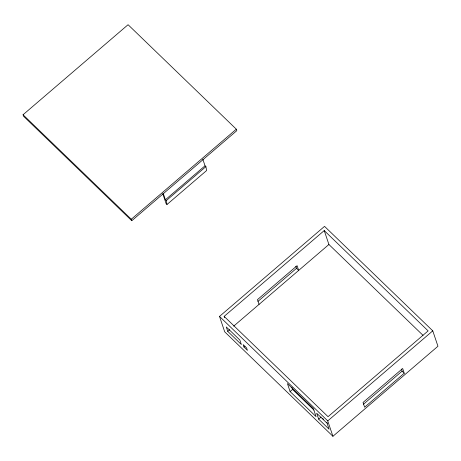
<?xml version="1.0" encoding="UTF-8"?>
<svg xmlns="http://www.w3.org/2000/svg" width="461" height="461" viewBox="0 0 461 461"><rect width="100%" height="100%" fill="white"/><g stroke="black" fill="none" stroke-linecap="round" stroke-linejoin="round"><path stroke-width="0.69" d="M23.05 114.754L128.077 24.704L236.309 129.189L236.804 130.67L131.777 220.721L23.546 116.235L23.05 114.754L131.281 219.24L131.777 220.721M131.281 219.24L236.309 129.189M205.03 165.793L205.9 166.628L206.626 170.53L166.991 204.511L166.265 200.61L165.401 199.774L205.03 165.793L202.823 159.235M166.265 200.61L205.9 166.628M219.511 316.413L324.538 226.363L432.77 330.848L437.95 346.246L332.923 436.296L224.691 331.811L219.511 316.413L327.742 420.905L332.923 436.296M224.155 316.379L324.227 230.575L428.125 330.883L328.053 416.686L224.155 316.379L224.599 317.704M257.976 301.367L296.527 268.314L295.841 266.285M233.692 326.134L328.912 244.491L324.227 230.575M227.763 331.378L226.27 326.935L239.864 340.057L241.357 344.5L227.763 331.378L229.745 329.678M243.955 347.006L243.154 344.638L246.618 347.98L247.419 350.348L243.955 347.006L244.947 346.159M290.102 391.562L287.41 383.564L313.388 408.642L316.079 416.635L290.102 391.562L292.579 389.436L291.905 387.436M318.678 419.147L316.684 413.223L327.074 423.256L329.068 429.174L318.678 419.147L321.15 417.021M327.742 420.905L432.77 330.848M363.55 404.188L402.096 371.134L401.41 369.105M404.257 373.226L364.628 407.207L363.032 402.47L402.666 368.489L404.257 373.226L402.096 371.134M328.912 244.491L422.991 335.32M296.527 268.314L298.688 270.405L297.097 265.669L257.463 299.65L259.059 304.387M166.991 204.511L166.127 203.676L162.785 193.735M292.579 389.436L313.97 410.088M322.637 418.455L323.628 419.406M326.595 422.276L327.587 423.233M163.194 193.217L165.401 199.774"/></g></svg>
